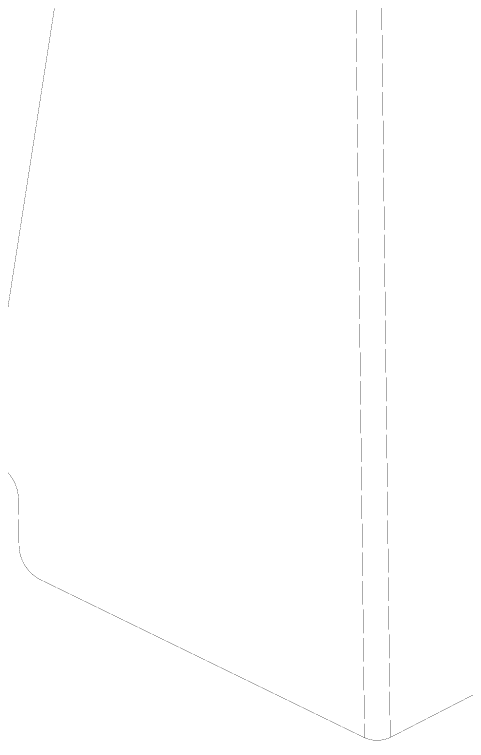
# Model space of a CAD drawing. Header units: inches. Extents: x 0 to 35.2, y -0.7 to 15.9.
# Drawn here: x 18.416 to 19.232, y 1.138 to 2.447 of the extents above; entities that cross this region are included whole.
import ezdxf

# ---------------------------------------------------------------- set-up
doc = ezdxf.new("R2010")
doc.units = ezdxf.units.IN
doc.header["$MEASUREMENT"] = 0
doc.layers.add('Dimensions', color=6, linetype='Continuous')

msp = doc.modelspace()

# ---------------------------------------------------------------- linework, layer by layer
at = {"layer": 'Dimensions'}
for points in [[(18.362, 1.6466, 0.0005, 0.0005, 0), (18.5307, 2.7317, 0.0005, 0.0005, 0)], [(19.0323, 2.4865, 0.0005, 0.0005, 0), (19.048, 1.1428, 0.0005, 0.0005, 0)], [(19.0787, 2.487, 0.0005, 0.0005, 0), (19.0944, 1.1433, 0.0005, 0.0005, 0)], [(19.0944, 1.1433, 0.0005, 0.0005, 0), (21.077, 2.1604, 0.0005, 0.0005, 0)], [(18.3879, 1.634, 0.0005, 0.0005, -0.259456), (18.4233, 1.5743, 0.0005, 0.0005, 0)], [(18.4233, 1.5743, 0.0005, 0.0005, 0), (18.4243, 1.4891, 0.0005, 0.0005, 0)], [(18.4597, 1.4295, 0.0005, 0.0005, -0.259456), (18.4243, 1.4891, 0.0005, 0.0005, 0)], [(18.4597, 1.4295, 0.0005, 0.0005, 0), (19.048, 1.1428, 0.0005, 0.0005, 0)], [(19.0944, 1.1433, 0.0005, 0.0005, -0.211673), (19.048, 1.1428, 0.0005, 0.0005, 0)]]:
    msp.add_lwpolyline(points, format="xyseb", dxfattribs=at)
for points in [[(18.4232, 1.5743, 0.00025, 0.00025, 1), (18.4234, 1.5743, 0.00025, 0.00025, 1)], [(18.4232, 1.5743, 0.00025, 0.00025, 1), (18.4234, 1.5743, 0.00025, 0.00025, 1)], [(18.4242, 1.4891, 0.00025, 0.00025, 1), (18.4244, 1.4891, 0.00025, 0.00025, 1)], [(18.4242, 1.4891, 0.00025, 0.00025, 1), (18.4244, 1.4891, 0.00025, 0.00025, 1)], [(18.4596, 1.4295, 0.00025, 0.00025, 1), (18.4599, 1.4295, 0.00025, 0.00025, 1)], [(18.4596, 1.4295, 0.00025, 0.00025, 1), (18.4599, 1.4295, 0.00025, 0.00025, 1)], [(19.0479, 1.1428, 0.00025, 0.00025, 1), (19.0482, 1.1428, 0.00025, 0.00025, 1)], [(19.0479, 1.1428, 0.00025, 0.00025, 1), (19.0482, 1.1428, 0.00025, 0.00025, 1)], [(19.0479, 1.1428, 0.00025, 0.00025, 1), (19.0482, 1.1428, 0.00025, 0.00025, 1)], [(19.0943, 1.1433, 0.00025, 0.00025, 1), (19.0946, 1.1433, 0.00025, 0.00025, 1)], [(19.0943, 1.1433, 0.00025, 0.00025, 1), (19.0946, 1.1433, 0.00025, 0.00025, 1)], [(19.0943, 1.1433, 0.00025, 0.00025, 1), (19.0946, 1.1433, 0.00025, 0.00025, 1)]]:
    msp.add_lwpolyline(points, format="xyseb", close=True, dxfattribs=at)

doc.saveas('drawing.dxf')
